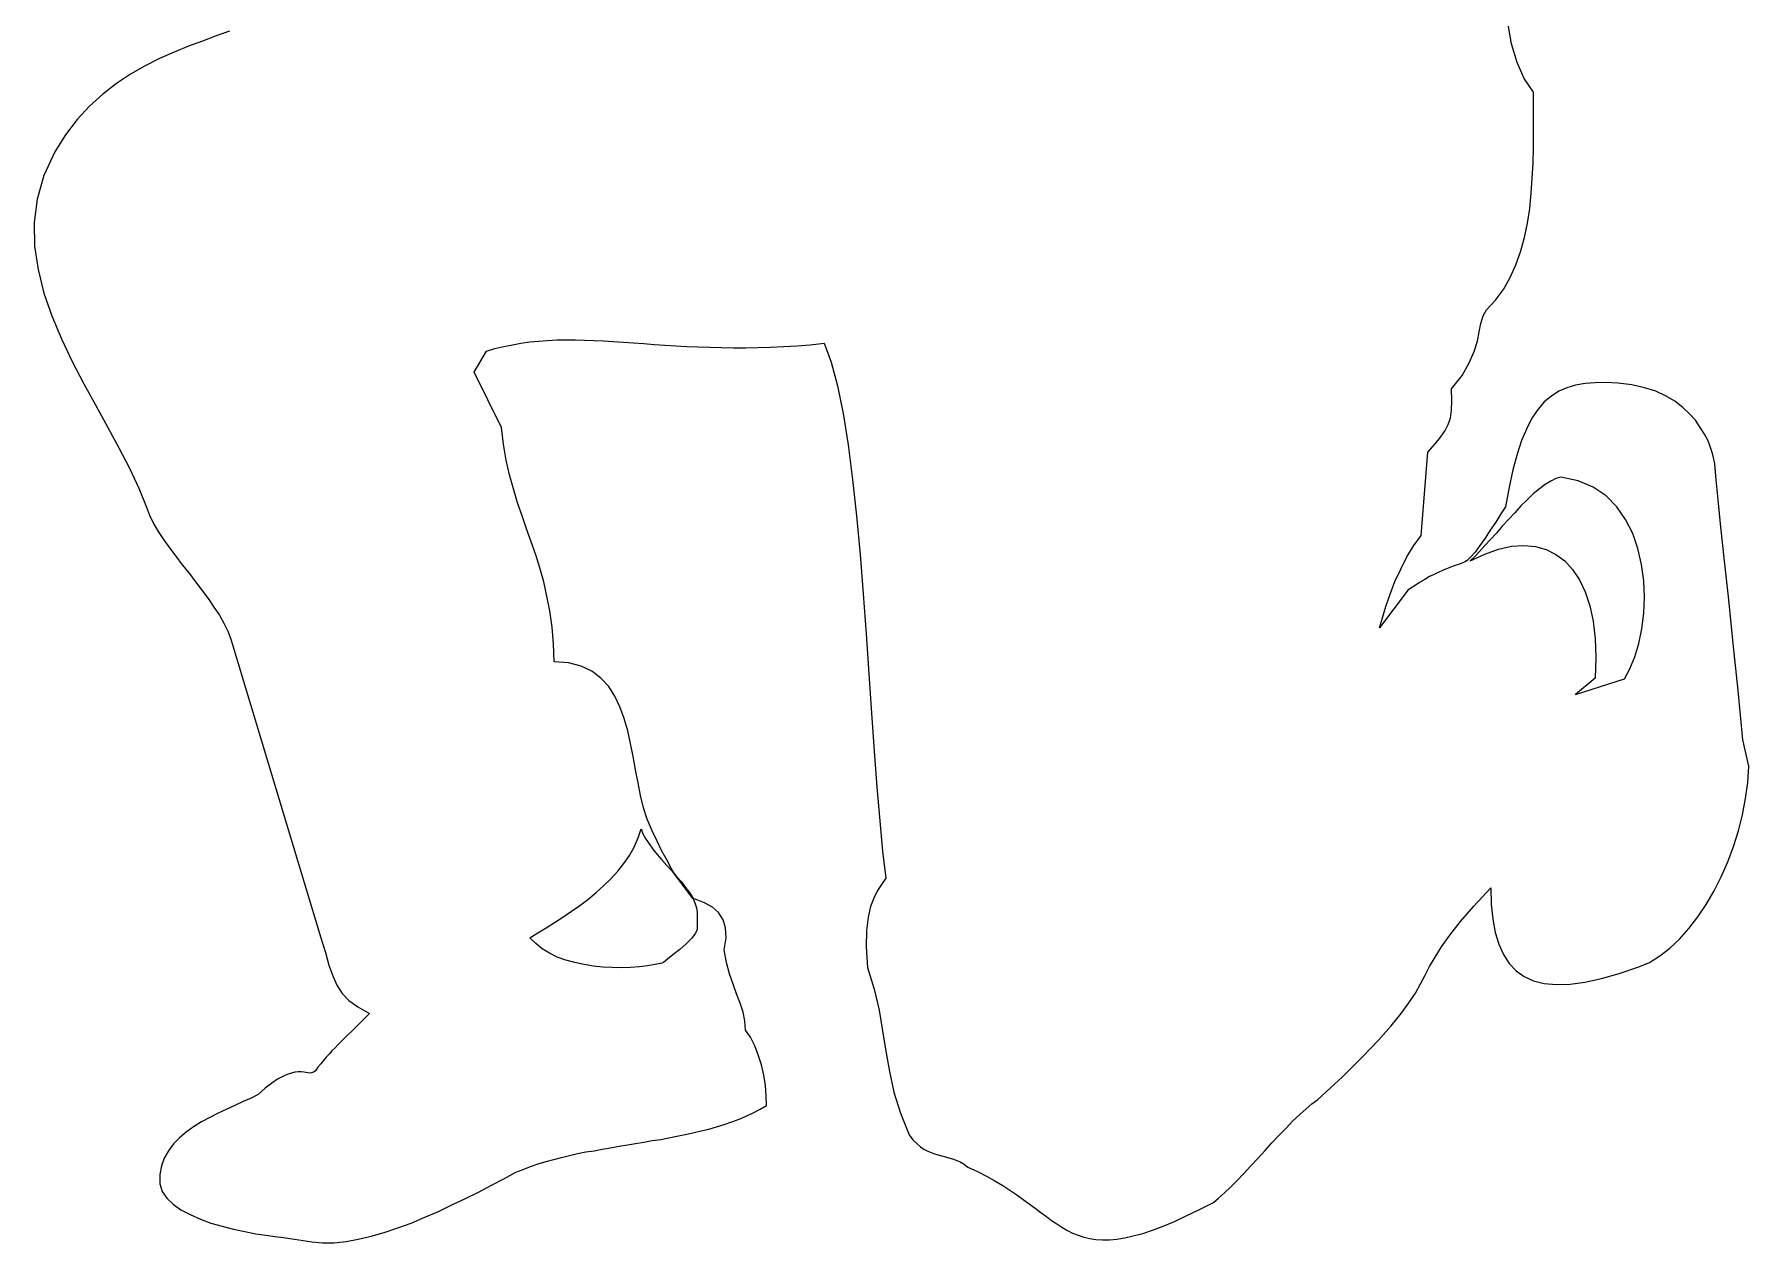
# Model space of a CAD drawing. Header units: millimetres. Extents: x -1628.91 to -1628.03, y 1827.02 to 1828.3.
# Drawn here: x -1628.766 to -1628.032, y 1827.024 to 1827.541 of the extents above; entities that cross this region are included whole.
import ezdxf

# ---------------------------------------------------------------- set-up
doc = ezdxf.new("R2010")
doc.units = ezdxf.units.MM
doc.header["$LTSCALE"] = 10
doc.layers.add('Humanos', color=2, linetype='Continuous')

msp = doc.modelspace()

# ---------------------------------------------------------------- linework, layer by layer
at = {"layer": 'Humanos'}
for p, q in [((-1628.68224, 1827.54279), (-1628.68791, 1827.54072)), ((-1628.13375, 1827.53727), (-1628.13527, 1827.54555)), ((-1628.6998, 1827.5363), (-1628.70588, 1827.53381)), ((-1628.69371, 1827.53851), (-1628.6998, 1827.5363)), ((-1628.68791, 1827.54072), (-1628.69371, 1827.53851)), ((-1628.1314, 1827.52938), (-1628.13375, 1827.53727)), ((-1628.71831, 1827.52787), (-1628.72453, 1827.52441)), ((-1628.71209, 1827.53104), (-1628.71831, 1827.52787)), ((-1628.70588, 1827.53381), (-1628.71209, 1827.53104)), ((-1628.12836, 1827.52248), (-1628.1314, 1827.52938)), ((-1628.73061, 1827.52041), (-1628.73641, 1827.51584)), ((-1628.72453, 1827.52441), (-1628.73061, 1827.52041)), ((-1628.12435, 1827.51667), (-1628.12836, 1827.52248)), ((-1628.73641, 1827.51584), (-1628.74208, 1827.51073)), ((-1628.12435, 1827.51101), (-1628.12435, 1827.51667)), ((-1628.74208, 1827.51073), (-1628.74733, 1827.50493)), ((-1628.12435, 1827.5052), (-1628.12435, 1827.51101)), ((-1628.75231, 1827.49843), (-1628.75687, 1827.49111)), ((-1628.74733, 1827.50493), (-1628.75231, 1827.49843)), ((-1628.12435, 1827.49898), (-1628.12435, 1827.5052)), ((-1628.12435, 1827.49277), (-1628.12435, 1827.49898)), ((-1628.75687, 1827.49111), (-1628.76157, 1827.48102)), ((-1628.12449, 1827.48627), (-1628.12435, 1827.49277)), ((-1628.1249, 1827.47991), (-1628.12449, 1827.48627)), ((-1628.76157, 1827.48102), (-1628.76447, 1827.47093)), ((-1628.12532, 1827.47342), (-1628.1249, 1827.47991)), ((-1628.76447, 1827.47093), (-1628.76571, 1827.46084)), ((-1628.12601, 1827.46692), (-1628.12532, 1827.47342)), ((-1628.12698, 1827.46056), (-1628.12601, 1827.46692)), ((-1628.76571, 1827.46084), (-1628.76558, 1827.45075)), ((-1628.12988, 1827.4484), (-1628.12822, 1827.45448)), ((-1628.12822, 1827.45448), (-1628.12698, 1827.46056)), ((-1628.76558, 1827.45075), (-1628.76405, 1827.4408)), ((-1628.13195, 1827.44274), (-1628.12988, 1827.4484)), ((-1628.76405, 1827.4408), (-1628.76157, 1827.43071)), ((-1628.1343, 1827.43735), (-1628.13195, 1827.44274)), ((-1628.14066, 1827.42767), (-1628.13721, 1827.43223)), ((-1628.13721, 1827.43223), (-1628.1343, 1827.43735)), ((-1628.76157, 1827.43071), (-1628.75825, 1827.4209)), ((-1628.14453, 1827.42353), (-1628.14066, 1827.42767)), ((-1628.75825, 1827.4209), (-1628.75411, 1827.41109)), ((-1628.14757, 1827.41413), (-1628.14688, 1827.41772)), ((-1628.14688, 1827.41772), (-1628.14591, 1827.4209)), ((-1628.14591, 1827.4209), (-1628.14453, 1827.42353)), ((-1628.75411, 1827.41109), (-1628.74954, 1827.40142)), ((-1628.55372, 1827.40985), (-1628.54999, 1827.41012)), ((-1628.54999, 1827.41012), (-1628.54612, 1827.4104)), ((-1628.54612, 1827.4104), (-1628.54225, 1827.41068)), ((-1628.54225, 1827.41068), (-1628.53838, 1827.41068)), ((-1628.53838, 1827.41068), (-1628.53437, 1827.41068)), ((-1628.53437, 1827.41068), (-1628.53037, 1827.41054)), ((-1628.53037, 1827.41054), (-1628.52636, 1827.4104)), ((-1628.52636, 1827.4104), (-1628.52221, 1827.41026)), ((-1628.52221, 1827.41026), (-1628.51793, 1827.40998)), ((-1628.51793, 1827.40998), (-1628.51365, 1827.40971)), ((-1628.14978, 1827.4057), (-1628.1484, 1827.41012)), ((-1628.1484, 1827.41012), (-1628.14757, 1827.41413)), ((-1628.57749, 1827.39686), (-1628.57224, 1827.40584)), ((-1628.57224, 1827.40584), (-1628.56865, 1827.40694)), ((-1628.56865, 1827.40694), (-1628.56492, 1827.40791)), ((-1628.56492, 1827.40791), (-1628.56119, 1827.4086)), ((-1628.56119, 1827.4086), (-1628.55759, 1827.40929)), ((-1628.55759, 1827.40929), (-1628.55372, 1827.40985)), ((-1628.51365, 1827.40971), (-1628.50936, 1827.40943)), ((-1628.50936, 1827.40943), (-1628.50494, 1827.40915)), ((-1628.50494, 1827.40915), (-1628.50052, 1827.40874)), ((-1628.50052, 1827.40874), (-1628.49596, 1827.40846)), ((-1628.49596, 1827.40846), (-1628.49126, 1827.40819)), ((-1628.49126, 1827.40819), (-1628.48656, 1827.40791)), ((-1628.48656, 1827.40791), (-1628.48172, 1827.40764)), ((-1628.48172, 1827.40764), (-1628.47675, 1827.4075)), ((-1628.47675, 1827.4075), (-1628.47177, 1827.40736)), ((-1628.47177, 1827.40736), (-1628.46666, 1827.40722)), ((-1628.46666, 1827.40722), (-1628.46141, 1827.40722)), ((-1628.46141, 1827.40722), (-1628.45616, 1827.40736)), ((-1628.45616, 1827.40736), (-1628.45063, 1827.4075)), ((-1628.45063, 1827.4075), (-1628.4451, 1827.40777)), ((-1628.4451, 1827.40777), (-1628.43944, 1827.40819)), ((-1628.43944, 1827.40819), (-1628.43378, 1827.4086)), ((-1628.43378, 1827.4086), (-1628.42783, 1827.40929)), ((-1628.42783, 1827.40929), (-1628.42479, 1827.40114)), ((-1628.15185, 1827.40086), (-1628.14978, 1827.4057)), ((-1628.74954, 1827.40142), (-1628.74457, 1827.39188)), ((-1628.56589, 1827.37322), (-1628.57749, 1827.39686)), ((-1628.42479, 1827.40114), (-1628.42216, 1827.39105)), ((-1628.15946, 1827.38967), (-1628.15489, 1827.39547)), ((-1628.15489, 1827.39547), (-1628.15185, 1827.40086)), ((-1628.74457, 1827.39188), (-1628.73945, 1827.38262)), ((-1628.42216, 1827.39105), (-1628.41968, 1827.37917)), ((-1628.15931, 1827.38455), (-1628.15946, 1827.38967)), ((-1628.11358, 1827.3887), (-1628.11675, 1827.38663)), ((-1628.11012, 1827.39022), (-1628.11358, 1827.3887)), ((-1628.10639, 1827.39133), (-1628.11012, 1827.39022)), ((-1628.10224, 1827.39202), (-1628.10639, 1827.39133)), ((-1628.09796, 1827.39229), (-1628.10224, 1827.39202)), ((-1628.09326, 1827.39243), (-1628.09796, 1827.39229)), ((-1628.08829, 1827.39216), (-1628.09326, 1827.39243)), ((-1628.08234, 1827.39147), (-1628.08829, 1827.39216)), ((-1628.07695, 1827.39022), (-1628.08234, 1827.39147)), ((-1628.07212, 1827.3887), (-1628.07695, 1827.39022)), ((-1628.06769, 1827.38663), (-1628.07212, 1827.3887)), ((-1628.73945, 1827.38262), (-1628.73434, 1827.3735)), ((-1628.15987, 1827.37723), (-1628.15946, 1827.38055)), ((-1628.15946, 1827.38055), (-1628.15931, 1827.38455)), ((-1628.12242, 1827.38096), (-1628.12505, 1827.37723)), ((-1628.11979, 1827.38414), (-1628.12242, 1827.38096)), ((-1628.11675, 1827.38663), (-1628.11979, 1827.38414)), ((-1628.06396, 1827.38442), (-1628.06769, 1827.38663)), ((-1628.06051, 1827.38179), (-1628.06396, 1827.38442)), ((-1628.05761, 1827.37903), (-1628.06051, 1827.38179)), ((-1628.73434, 1827.3735), (-1628.72951, 1827.36452)), ((-1628.56505, 1827.36604), (-1628.56589, 1827.37322)), ((-1628.41968, 1827.37917), (-1628.41761, 1827.36576)), ((-1628.16222, 1827.37184), (-1628.16084, 1827.37447)), ((-1628.16084, 1827.37447), (-1628.15987, 1827.37723)), ((-1628.12505, 1827.37723), (-1628.12725, 1827.37281)), ((-1628.05512, 1827.37627), (-1628.05761, 1827.37903)), ((-1628.05304, 1827.37322), (-1628.05512, 1827.37627)), ((-1628.05125, 1827.37032), (-1628.05304, 1827.37322)), ((-1628.56381, 1827.35926), (-1628.56505, 1827.36604)), ((-1628.16954, 1827.36258), (-1628.1665, 1827.36618)), ((-1628.1665, 1827.36618), (-1628.16401, 1827.36922)), ((-1628.16401, 1827.36922), (-1628.16222, 1827.37184)), ((-1628.12947, 1827.36769), (-1628.1314, 1827.36175)), ((-1628.12725, 1827.37281), (-1628.12947, 1827.36769)), ((-1628.04973, 1827.36742), (-1628.05125, 1827.37032)), ((-1628.04862, 1827.36465), (-1628.04973, 1827.36742)), ((-1628.72951, 1827.36452), (-1628.72494, 1827.35581)), ((-1628.56243, 1827.35291), (-1628.56381, 1827.35926)), ((-1628.41761, 1827.36576), (-1628.41567, 1827.35098)), ((-1628.17244, 1827.32693), (-1628.16954, 1827.36258)), ((-1628.1314, 1827.36175), (-1628.1332, 1827.35512)), ((-1628.04779, 1827.36203), (-1628.04862, 1827.36465)), ((-1628.04724, 1827.35968), (-1628.04779, 1827.36203)), ((-1628.04683, 1827.35761), (-1628.04724, 1827.35968)), ((-1628.72494, 1827.35581), (-1628.72094, 1827.34724)), ((-1628.56077, 1827.34697), (-1628.56243, 1827.35291)), ((-1628.1332, 1827.35512), (-1628.13486, 1827.34766)), ((-1628.11482, 1827.35139), (-1628.11703, 1827.35028)), ((-1628.11274, 1827.35194), (-1628.11482, 1827.35139)), ((-1628.10528, 1827.35042), (-1628.11274, 1827.35194)), ((-1628.04669, 1827.35581), (-1628.04683, 1827.35761)), ((-1628.04627, 1827.35083), (-1628.04669, 1827.35581)), ((-1628.72094, 1827.34724), (-1628.71776, 1827.33909)), ((-1628.55897, 1827.34102), (-1628.56077, 1827.34697)), ((-1628.41567, 1827.35098), (-1628.41401, 1827.33536)), ((-1628.13486, 1827.34766), (-1628.13637, 1827.33923)), ((-1628.12449, 1827.34475), (-1628.12712, 1827.34227)), ((-1628.12186, 1827.34697), (-1628.12449, 1827.34475)), ((-1628.11938, 1827.34876), (-1628.12186, 1827.34697)), ((-1628.11703, 1827.35028), (-1628.11938, 1827.34876)), ((-1628.09879, 1827.34766), (-1628.10528, 1827.35042)), ((-1628.09326, 1827.34393), (-1628.09879, 1827.34766)), ((-1628.0887, 1827.33923), (-1628.09326, 1827.34393)), ((-1628.04544, 1827.34227), (-1628.04627, 1827.35083)), ((-1628.71776, 1827.33909), (-1628.71638, 1827.33563)), ((-1628.55704, 1827.33536), (-1628.55897, 1827.34102)), ((-1628.13637, 1827.33923), (-1628.13831, 1827.33619)), ((-1628.13237, 1827.33674), (-1628.13513, 1827.33384)), ((-1628.12974, 1827.33964), (-1628.13237, 1827.33674)), ((-1628.12712, 1827.34227), (-1628.12974, 1827.33964)), ((-1628.08497, 1827.33384), (-1628.0887, 1827.33923)), ((-1628.0442, 1827.33052), (-1628.04544, 1827.34227)), ((-1628.71638, 1827.33563), (-1628.71472, 1827.33218)), ((-1628.71472, 1827.33218), (-1628.71265, 1827.32873)), ((-1628.55511, 1827.32983), (-1628.55704, 1827.33536)), ((-1628.55317, 1827.3243), (-1628.55511, 1827.32983)), ((-1628.41401, 1827.33536), (-1628.41249, 1827.31891)), ((-1628.14287, 1827.32928), (-1628.14508, 1827.32582)), ((-1628.14052, 1827.33273), (-1628.14287, 1827.32928)), ((-1628.13831, 1827.33619), (-1628.14052, 1827.33273)), ((-1628.13776, 1827.33093), (-1628.14025, 1827.32804)), ((-1628.13513, 1827.33384), (-1628.13776, 1827.33093)), ((-1628.08193, 1827.32789), (-1628.08497, 1827.33384)), ((-1628.04268, 1827.31615), (-1628.0442, 1827.33052)), ((-1628.71265, 1827.32873), (-1628.71043, 1827.32527)), ((-1628.71043, 1827.32527), (-1628.70781, 1827.32168)), ((-1628.55123, 1827.31877), (-1628.55317, 1827.3243)), ((-1628.17852, 1827.31781), (-1628.17562, 1827.32265)), ((-1628.17562, 1827.32265), (-1628.17244, 1827.32693)), ((-1628.1473, 1827.32265), (-1628.14937, 1827.31988)), ((-1628.14522, 1827.32265), (-1628.14743, 1827.32015)), ((-1628.14508, 1827.32582), (-1628.1473, 1827.32265)), ((-1628.14273, 1827.32527), (-1628.14522, 1827.32265)), ((-1628.14025, 1827.32804), (-1628.14273, 1827.32527)), ((-1628.13941, 1827.32112), (-1628.13375, 1827.32237)), ((-1628.13375, 1827.32237), (-1628.1285, 1827.32265)), ((-1628.1285, 1827.32265), (-1628.12352, 1827.32223)), ((-1628.12352, 1827.32223), (-1628.11897, 1827.32099)), ((-1628.07971, 1827.3214), (-1628.08193, 1827.32789)), ((-1628.70781, 1827.32168), (-1628.70518, 1827.31808)), ((-1628.70518, 1827.31808), (-1628.70242, 1827.31449)), ((-1628.54944, 1827.31311), (-1628.55123, 1827.31877)), ((-1628.41249, 1827.31891), (-1628.41111, 1827.30205)), ((-1628.18115, 1827.31256), (-1628.17852, 1827.31781)), ((-1628.15642, 1827.31463), (-1628.15752, 1827.31422)), ((-1628.15531, 1827.31504), (-1628.15642, 1827.31463)), ((-1628.15434, 1827.31546), (-1628.15531, 1827.31504)), ((-1628.15351, 1827.31587), (-1628.15434, 1827.31546)), ((-1628.15282, 1827.31629), (-1628.15351, 1827.31587)), ((-1628.1513, 1827.31767), (-1628.15282, 1827.31629)), ((-1628.15144, 1827.31615), (-1628.14522, 1827.31905)), ((-1628.1495, 1827.31795), (-1628.15144, 1827.31615)), ((-1628.14937, 1827.31988), (-1628.1513, 1827.31767)), ((-1628.14743, 1827.32015), (-1628.1495, 1827.31795)), ((-1628.14522, 1827.31905), (-1628.13941, 1827.32112)), ((-1628.11897, 1827.32099), (-1628.11482, 1827.31891)), ((-1628.11482, 1827.31891), (-1628.11095, 1827.31615)), ((-1628.11095, 1827.31615), (-1628.10763, 1827.31242)), ((-1628.0782, 1827.31463), (-1628.07971, 1827.3214)), ((-1628.07723, 1827.30758), (-1628.0782, 1827.31463)), ((-1628.04088, 1827.29943), (-1628.04268, 1827.31615)), ((-1628.70242, 1827.31449), (-1628.69952, 1827.3109)), ((-1628.69952, 1827.3109), (-1628.69676, 1827.30717)), ((-1628.54778, 1827.30717), (-1628.54944, 1827.31311)), ((-1628.18571, 1827.30191), (-1628.18364, 1827.3073)), ((-1628.18364, 1827.3073), (-1628.18115, 1827.31256)), ((-1628.17093, 1827.30814), (-1628.17313, 1827.30689)), ((-1628.16885, 1827.30938), (-1628.17093, 1827.30814)), ((-1628.16692, 1827.31034), (-1628.16885, 1827.30938)), ((-1628.16512, 1827.31118), (-1628.16692, 1827.31034)), ((-1628.16332, 1827.312), (-1628.16512, 1827.31118)), ((-1628.16166, 1827.31269), (-1628.16332, 1827.312)), ((-1628.16015, 1827.31325), (-1628.16166, 1827.31269)), ((-1628.15877, 1827.3138), (-1628.16015, 1827.31325)), ((-1628.15752, 1827.31422), (-1628.15877, 1827.3138)), ((-1628.10763, 1827.31242), (-1628.10473, 1827.30799)), ((-1628.10473, 1827.30799), (-1628.10224, 1827.30288)), ((-1628.07695, 1827.30067), (-1628.07723, 1827.30758)), ((-1628.69676, 1827.30717), (-1628.69399, 1827.30357)), ((-1628.69399, 1827.30357), (-1628.69137, 1827.29998)), ((-1628.69137, 1827.29998), (-1628.68887, 1827.29639)), ((-1628.5464, 1827.30109), (-1628.54778, 1827.30717)), ((-1628.54515, 1827.29473), (-1628.5464, 1827.30109)), ((-1628.41111, 1827.30205), (-1628.40987, 1827.28492)), ((-1628.17797, 1827.30371), (-1628.19027, 1827.28754)), ((-1628.18751, 1827.29667), (-1628.18571, 1827.30191)), ((-1628.17548, 1827.30537), (-1628.17797, 1827.30371)), ((-1628.17313, 1827.30689), (-1628.17548, 1827.30537)), ((-1628.10224, 1827.30288), (-1628.10031, 1827.29694)), ((-1628.07723, 1827.29376), (-1628.07695, 1827.30067)), ((-1628.68887, 1827.29639), (-1628.68653, 1827.29293)), ((-1628.68653, 1827.29293), (-1628.68459, 1827.28948)), ((-1628.54418, 1827.28782), (-1628.54515, 1827.29473)), ((-1628.18903, 1827.29182), (-1628.18751, 1827.29667)), ((-1628.10031, 1827.29694), (-1628.09892, 1827.29031)), ((-1628.07806, 1827.28699), (-1628.07723, 1827.29376)), ((-1628.03895, 1827.28077), (-1628.04088, 1827.29943)), ((-1628.68459, 1827.28948), (-1628.68294, 1827.28602)), ((-1628.68294, 1827.28602), (-1628.68169, 1827.28257)), ((-1628.54364, 1827.28063), (-1628.54418, 1827.28782)), ((-1628.19027, 1827.28754), (-1628.18903, 1827.29182)), ((-1628.09892, 1827.29031), (-1628.09796, 1827.28298)), ((-1628.0793, 1827.28077), (-1628.07806, 1827.28699)), ((-1628.68169, 1827.28257), (-1628.64314, 1827.15487)), ((-1628.54336, 1827.27289), (-1628.54364, 1827.28063)), ((-1628.40987, 1827.28492), (-1628.40876, 1827.26778)), ((-1628.09796, 1827.28298), (-1628.09768, 1827.27483)), ((-1628.0811, 1827.27511), (-1628.0793, 1827.28077)), ((-1628.03687, 1827.26073), (-1628.03895, 1827.28077)), ((-1628.53714, 1827.27248), (-1628.54336, 1827.27289)), ((-1628.53175, 1827.2711), (-1628.53714, 1827.27248)), ((-1628.52719, 1827.26888), (-1628.53175, 1827.2711)), ((-1628.09768, 1827.27483), (-1628.09796, 1827.26599)), ((-1628.08317, 1827.26999), (-1628.0811, 1827.27511)), ((-1628.52332, 1827.26599), (-1628.52719, 1827.26888)), ((-1628.52, 1827.26239), (-1628.52332, 1827.26599)), ((-1628.40876, 1827.26778), (-1628.40752, 1827.25092)), ((-1628.09796, 1827.26599), (-1628.10639, 1827.25894)), ((-1628.10639, 1827.25894), (-1628.08552, 1827.26571)), ((-1628.08552, 1827.26571), (-1628.08317, 1827.26999)), ((-1628.51738, 1827.25825), (-1628.52, 1827.26239)), ((-1628.51516, 1827.25368), (-1628.51738, 1827.25825)), ((-1628.0348, 1827.23959), (-1628.03687, 1827.26073)), ((-1628.51337, 1827.24871), (-1628.51516, 1827.25368)), ((-1628.51185, 1827.24346), (-1628.51337, 1827.24871)), ((-1628.40752, 1827.25092), (-1628.40641, 1827.23475)), ((-1628.51061, 1827.23793), (-1628.51185, 1827.24346)), ((-1628.5095, 1827.2324), (-1628.51061, 1827.23793)), ((-1628.40641, 1827.23475), (-1628.4053, 1827.21927)), ((-1628.03232, 1827.22826), (-1628.0348, 1827.23959)), ((-1628.50853, 1827.22674), (-1628.5095, 1827.2324)), ((-1628.50743, 1827.22121), (-1628.50853, 1827.22674)), ((-1628.03273, 1827.22135), (-1628.03232, 1827.22826)), ((-1628.50632, 1827.21568), (-1628.50743, 1827.22121)), ((-1628.4053, 1827.21927), (-1628.40406, 1827.2049)), ((-1628.0337, 1827.21444), (-1628.03273, 1827.22135)), ((-1628.50508, 1827.21043), (-1628.50632, 1827.21568)), ((-1628.03494, 1827.20753), (-1628.0337, 1827.21444)), ((-1628.50356, 1827.2056), (-1628.50508, 1827.21043)), ((-1628.50134, 1827.20062), (-1628.50356, 1827.2056)), ((-1628.40406, 1827.2049), (-1628.40282, 1827.19191)), ((-1628.03674, 1827.20062), (-1628.03494, 1827.20753)), ((-1628.50908, 1827.19371), (-1628.50743, 1827.19758)), ((-1628.50743, 1827.19758), (-1628.50604, 1827.20145)), ((-1628.50604, 1827.20145), (-1628.50535, 1827.19937)), ((-1628.50535, 1827.19937), (-1628.50425, 1827.1973)), ((-1628.50425, 1827.1973), (-1628.50273, 1827.19509)), ((-1628.49927, 1827.1962), (-1628.50134, 1827.20062)), ((-1628.03881, 1827.19398), (-1628.03674, 1827.20062)), ((-1628.51351, 1827.18666), (-1628.51116, 1827.19012)), ((-1628.51116, 1827.19012), (-1628.50908, 1827.19371)), ((-1628.50273, 1827.19509), (-1628.50107, 1827.19274)), ((-1628.50107, 1827.19274), (-1628.49927, 1827.19053)), ((-1628.49734, 1827.19219), (-1628.49927, 1827.1962)), ((-1628.49927, 1827.19053), (-1628.4972, 1827.18818)), ((-1628.49526, 1827.18846), (-1628.49734, 1827.19219)), ((-1628.40282, 1827.19191), (-1628.40144, 1827.18044)), ((-1628.0413, 1827.18735), (-1628.03881, 1827.19398)), ((-1628.51904, 1827.18016), (-1628.51613, 1827.18335)), ((-1628.51613, 1827.18335), (-1628.51351, 1827.18666)), ((-1628.4972, 1827.18818), (-1628.49513, 1827.18583)), ((-1628.49333, 1827.18473), (-1628.49526, 1827.18846)), ((-1628.49513, 1827.18583), (-1628.49305, 1827.18348)), ((-1628.49167, 1827.18196), (-1628.49333, 1827.18473)), ((-1628.49305, 1827.18348), (-1628.49098, 1827.18113)), ((-1628.04406, 1827.181), (-1628.0413, 1827.18735)), ((-1628.52539, 1827.17422), (-1628.52221, 1827.17712)), ((-1628.52221, 1827.17712), (-1628.51904, 1827.18016)), ((-1628.48393, 1827.17173), (-1628.49167, 1827.18196)), ((-1628.49098, 1827.18113), (-1628.48891, 1827.17878)), ((-1628.48891, 1827.17878), (-1628.48711, 1827.17643)), ((-1628.48711, 1827.17643), (-1628.48545, 1827.17422)), ((-1628.40323, 1827.17768), (-1628.40503, 1827.17505)), ((-1628.40144, 1827.18044), (-1628.40323, 1827.17768)), ((-1628.14992, 1827.16842), (-1628.1426, 1827.1763)), ((-1628.1426, 1827.1763), (-1628.14245, 1827.16925)), ((-1628.0471, 1827.17492), (-1628.04406, 1827.181)), ((-1628.5359, 1827.16621), (-1628.5323, 1827.16869)), ((-1628.5323, 1827.16869), (-1628.52885, 1827.17132)), ((-1628.52885, 1827.17132), (-1628.52539, 1827.17422)), ((-1628.48545, 1827.17422), (-1628.48407, 1827.17201)), ((-1628.48407, 1827.17201), (-1628.4831, 1827.1698)), ((-1628.48255, 1827.17132), (-1628.48393, 1827.17173)), ((-1628.4831, 1827.1698), (-1628.48241, 1827.16773)), ((-1628.47896, 1827.1698), (-1628.48255, 1827.17132)), ((-1628.47564, 1827.168), (-1628.47896, 1827.1698)), ((-1628.47301, 1827.16565), (-1628.47564, 1827.168)), ((-1628.40807, 1827.16828), (-1628.40903, 1827.16372)), ((-1628.40655, 1827.17188), (-1628.40807, 1827.16828)), ((-1628.40503, 1827.17505), (-1628.40655, 1827.17188)), ((-1628.15558, 1827.16179), (-1628.14992, 1827.16842)), ((-1628.14245, 1827.16925), (-1628.14176, 1827.16289)), ((-1628.05415, 1827.16386), (-1628.05056, 1827.16911)), ((-1628.05056, 1827.16911), (-1628.0471, 1827.17492)), ((-1628.54681, 1827.15916), (-1628.54322, 1827.16137)), ((-1628.54322, 1827.16137), (-1628.53963, 1827.16372)), ((-1628.53963, 1827.16372), (-1628.5359, 1827.16621)), ((-1628.48241, 1827.16773), (-1628.48214, 1827.16565)), ((-1628.48214, 1827.16565), (-1628.48214, 1827.15847)), ((-1628.47108, 1827.16261), (-1628.47301, 1827.16565)), ((-1628.46998, 1827.15916), (-1628.47108, 1827.16261)), ((-1628.40903, 1827.16372), (-1628.40973, 1827.15806)), ((-1628.16015, 1827.15598), (-1628.15558, 1827.16179)), ((-1628.14176, 1827.16289), (-1628.1408, 1827.15709)), ((-1628.05788, 1827.15888), (-1628.05415, 1827.16386)), ((-1628.64314, 1827.15487), (-1628.6412, 1827.14852)), ((-1628.55372, 1827.15487), (-1628.55027, 1827.15695)), ((-1628.55123, 1827.15239), (-1628.55372, 1827.15487)), ((-1628.55027, 1827.15695), (-1628.54681, 1827.15916)), ((-1628.48449, 1827.15474), (-1628.48683, 1827.15225)), ((-1628.48283, 1827.15681), (-1628.48449, 1827.15474)), ((-1628.48214, 1827.15847), (-1628.48283, 1827.15681)), ((-1628.47053, 1827.14976), (-1628.4697, 1827.15487)), ((-1628.4697, 1827.15487), (-1628.46998, 1827.15916)), ((-1628.40973, 1827.15806), (-1628.40987, 1827.15101)), ((-1628.16374, 1827.15101), (-1628.16015, 1827.15598)), ((-1628.1408, 1827.15709), (-1628.13928, 1827.15211)), ((-1628.06604, 1827.15045), (-1628.06189, 1827.15432)), ((-1628.06189, 1827.15432), (-1628.05788, 1827.15888)), ((-1628.6412, 1827.14852), (-1628.63968, 1827.14313)), ((-1628.54847, 1827.15018), (-1628.55123, 1827.15239)), ((-1628.54529, 1827.14824), (-1628.54847, 1827.15018)), ((-1628.54198, 1827.14658), (-1628.54529, 1827.14824)), ((-1628.53838, 1827.14534), (-1628.54198, 1827.14658)), ((-1628.4925, 1827.14755), (-1628.49485, 1827.14575)), ((-1628.4896, 1827.1499), (-1628.4925, 1827.14755)), ((-1628.48683, 1827.15225), (-1628.4896, 1827.1499)), ((-1628.46957, 1827.14424), (-1628.47053, 1827.14976)), ((-1628.40987, 1827.15101), (-1628.40931, 1827.14216)), ((-1628.16885, 1827.14258), (-1628.1665, 1827.14658)), ((-1628.1665, 1827.14658), (-1628.16374, 1827.15101)), ((-1628.13928, 1827.15211), (-1628.13721, 1827.14769)), ((-1628.13721, 1827.14769), (-1628.13486, 1827.14382)), ((-1628.07474, 1827.14437), (-1628.07032, 1827.14714)), ((-1628.07032, 1827.14714), (-1628.06604, 1827.15045)), ((-1628.63968, 1827.14313), (-1628.63802, 1827.13857)), ((-1628.63802, 1827.13857), (-1628.63622, 1827.13456)), ((-1628.53451, 1827.14424), (-1628.53838, 1827.14534)), ((-1628.53051, 1827.1434), (-1628.53451, 1827.14424)), ((-1628.5265, 1827.14271), (-1628.53051, 1827.1434)), ((-1628.52249, 1827.1423), (-1628.5265, 1827.14271)), ((-1628.51848, 1827.14216), (-1628.52249, 1827.1423)), ((-1628.51447, 1827.14202), (-1628.51848, 1827.14216)), ((-1628.51061, 1827.14216), (-1628.51447, 1827.14202)), ((-1628.50687, 1827.14244), (-1628.51061, 1827.14216)), ((-1628.50342, 1827.14285), (-1628.50687, 1827.14244)), ((-1628.5001, 1827.1434), (-1628.50342, 1827.14285)), ((-1628.4972, 1827.14396), (-1628.5001, 1827.1434)), ((-1628.49651, 1827.14437), (-1628.4972, 1827.14396)), ((-1628.49485, 1827.14575), (-1628.49651, 1827.14437)), ((-1628.46832, 1827.1394), (-1628.46957, 1827.14424)), ((-1628.4668, 1827.13497), (-1628.46832, 1827.1394)), ((-1628.40931, 1827.14216), (-1628.40641, 1827.1329)), ((-1628.17272, 1827.13511), (-1628.17078, 1827.13885)), ((-1628.17078, 1827.13885), (-1628.16885, 1827.14258)), ((-1628.13486, 1827.14382), (-1628.13182, 1827.14078)), ((-1628.13182, 1827.14078), (-1628.12836, 1827.13829)), ((-1628.09533, 1827.13746), (-1628.08773, 1827.13954)), ((-1628.08773, 1827.13954), (-1628.0793, 1827.14244)), ((-1628.0793, 1827.14244), (-1628.07474, 1827.14437)), ((-1628.63622, 1827.13456), (-1628.63401, 1827.13111)), ((-1628.46528, 1827.13083), (-1628.4668, 1827.13497)), ((-1628.40641, 1827.1329), (-1628.40434, 1827.12392)), ((-1628.1777, 1827.1271), (-1628.17493, 1827.13124)), ((-1628.17493, 1827.13124), (-1628.17272, 1827.13511)), ((-1628.12836, 1827.13829), (-1628.12435, 1827.1365)), ((-1628.12435, 1827.1365), (-1628.11979, 1827.13539)), ((-1628.11979, 1827.13539), (-1628.11454, 1827.13484)), ((-1628.11454, 1827.13484), (-1628.10874, 1827.13497)), ((-1628.10874, 1827.13497), (-1628.10238, 1827.13594)), ((-1628.10238, 1827.13594), (-1628.09533, 1827.13746)), ((-1628.63401, 1827.13111), (-1628.63111, 1827.12807)), ((-1628.63111, 1827.12807), (-1628.62724, 1827.1253)), ((-1628.62724, 1827.1253), (-1628.62227, 1827.12254)), ((-1628.46376, 1827.12696), (-1628.46528, 1827.13083)), ((-1628.46252, 1827.12309), (-1628.46376, 1827.12696)), ((-1628.40434, 1827.12392), (-1628.40282, 1827.11507)), ((-1628.18101, 1827.12254), (-1628.1777, 1827.1271)), ((-1628.62821, 1827.1166), (-1628.62987, 1827.11494)), ((-1628.62628, 1827.11853), (-1628.62821, 1827.1166)), ((-1628.62434, 1827.12046), (-1628.62628, 1827.11853)), ((-1628.62227, 1827.12254), (-1628.62434, 1827.12046)), ((-1628.46169, 1827.11936), (-1628.46252, 1827.12309)), ((-1628.46141, 1827.11535), (-1628.46169, 1827.11936)), ((-1628.19068, 1827.11107), (-1628.18529, 1827.11715)), ((-1628.18529, 1827.11715), (-1628.18101, 1827.12254)), ((-1628.63443, 1827.11051), (-1628.63581, 1827.10913)), ((-1628.63305, 1827.1119), (-1628.63443, 1827.11051)), ((-1628.63152, 1827.11342), (-1628.63305, 1827.1119)), ((-1628.62987, 1827.11494), (-1628.63152, 1827.11342)), ((-1628.45934, 1827.11231), (-1628.46141, 1827.11535)), ((-1628.45754, 1827.10872), (-1628.45934, 1827.11231)), ((-1628.40282, 1827.11507), (-1628.40144, 1827.10637)), ((-1628.1976, 1827.10388), (-1628.19068, 1827.11107)), ((-1628.64203, 1827.10236), (-1628.64314, 1827.10098)), ((-1628.64079, 1827.10374), (-1628.64203, 1827.10236)), ((-1628.63954, 1827.10512), (-1628.64079, 1827.10374)), ((-1628.63844, 1827.10651), (-1628.63954, 1827.10512)), ((-1628.63706, 1827.10775), (-1628.63844, 1827.10651)), ((-1628.63581, 1827.10913), (-1628.63706, 1827.10775)), ((-1628.45602, 1827.10485), (-1628.45754, 1827.10872)), ((-1628.45464, 1827.10056), (-1628.45602, 1827.10485)), ((-1628.40144, 1827.10637), (-1628.39991, 1827.09766)), ((-1628.20616, 1827.09545), (-1628.1976, 1827.10388)), ((-1628.65944, 1827.09559), (-1628.66165, 1827.09434)), ((-1628.6575, 1827.09642), (-1628.65944, 1827.09559)), ((-1628.65571, 1827.09697), (-1628.6575, 1827.09642)), ((-1628.65419, 1827.09739), (-1628.65571, 1827.09697)), ((-1628.65281, 1827.09752), (-1628.65419, 1827.09739)), ((-1628.65157, 1827.09752), (-1628.65281, 1827.09752)), ((-1628.65046, 1827.09739), (-1628.65157, 1827.09752)), ((-1628.64949, 1827.09725), (-1628.65046, 1827.09739)), ((-1628.64866, 1827.09711), (-1628.64949, 1827.09725)), ((-1628.64783, 1827.09697), (-1628.64866, 1827.09711)), ((-1628.64714, 1827.09711), (-1628.64783, 1827.09697)), ((-1628.64631, 1827.09739), (-1628.64714, 1827.09711)), ((-1628.64562, 1827.0978), (-1628.64631, 1827.09739)), ((-1628.64438, 1827.09946), (-1628.64562, 1827.0978)), ((-1628.64314, 1827.10098), (-1628.64438, 1827.09946)), ((-1628.45368, 1827.09614), (-1628.45464, 1827.10056)), ((-1628.45298, 1827.09172), (-1628.45368, 1827.09614)), ((-1628.39991, 1827.09766), (-1628.39798, 1827.08882)), ((-1628.21666, 1827.08564), (-1628.20616, 1827.09545)), ((-1628.66994, 1827.08785), (-1628.67298, 1827.08633)), ((-1628.6669, 1827.09048), (-1628.66994, 1827.08785)), ((-1628.66414, 1827.09269), (-1628.6669, 1827.09048)), ((-1628.66165, 1827.09434), (-1628.66414, 1827.09269)), ((-1628.45257, 1827.0873), (-1628.45298, 1827.09172)), ((-1628.45243, 1827.08315), (-1628.45257, 1827.0873)), ((-1628.39798, 1827.08882), (-1628.39522, 1827.07983)), ((-1628.68335, 1827.08149), (-1628.68708, 1827.07983)), ((-1628.6799, 1827.08315), (-1628.68335, 1827.08149)), ((-1628.6763, 1827.08481), (-1628.6799, 1827.08315)), ((-1628.67298, 1827.08633), (-1628.6763, 1827.08481)), ((-1628.46114, 1827.07859), (-1628.45823, 1827.07997)), ((-1628.45823, 1827.07997), (-1628.45519, 1827.08149)), ((-1628.45519, 1827.08149), (-1628.45243, 1827.08315)), ((-1628.2244, 1827.07928), (-1628.22164, 1827.08177)), ((-1628.22164, 1827.08177), (-1628.21916, 1827.08384)), ((-1628.21916, 1827.08384), (-1628.21666, 1827.08564)), ((-1628.69758, 1827.07403), (-1628.70076, 1827.07168)), ((-1628.69413, 1827.0761), (-1628.69758, 1827.07403)), ((-1628.69067, 1827.07804), (-1628.69413, 1827.0761)), ((-1628.68708, 1827.07983), (-1628.69067, 1827.07804)), ((-1628.48048, 1827.07223), (-1628.47716, 1827.07306)), ((-1628.47716, 1827.07306), (-1628.47384, 1827.07403)), ((-1628.47384, 1827.07403), (-1628.47053, 1827.075)), ((-1628.47053, 1827.075), (-1628.46735, 1827.0761)), ((-1628.46735, 1827.0761), (-1628.46418, 1827.07735)), ((-1628.46418, 1827.07735), (-1628.46114, 1827.07859)), ((-1628.39522, 1827.07983), (-1628.39148, 1827.07058)), ((-1628.23325, 1827.07044), (-1628.23021, 1827.07348)), ((-1628.23021, 1827.07348), (-1628.22731, 1827.07652)), ((-1628.22731, 1827.07652), (-1628.2244, 1827.07928)), ((-1628.70615, 1827.0667), (-1628.70836, 1827.0638)), ((-1628.70366, 1827.06933), (-1628.70615, 1827.0667)), ((-1628.70076, 1827.07168), (-1628.70366, 1827.06933)), ((-1628.51917, 1827.06505), (-1628.51558, 1827.06574)), ((-1628.51558, 1827.06574), (-1628.51199, 1827.06629)), ((-1628.51199, 1827.06629), (-1628.50853, 1827.06684)), ((-1628.50853, 1827.06684), (-1628.50494, 1827.0674)), ((-1628.50494, 1827.0674), (-1628.50134, 1827.06809)), ((-1628.50134, 1827.06809), (-1628.49775, 1827.06864)), ((-1628.49775, 1827.06864), (-1628.4943, 1827.06933)), ((-1628.4943, 1827.06933), (-1628.49084, 1827.07002)), ((-1628.49084, 1827.07002), (-1628.48725, 1827.07071)), ((-1628.48725, 1827.07071), (-1628.48393, 1827.0714)), ((-1628.48393, 1827.0714), (-1628.48048, 1827.07223)), ((-1628.39148, 1827.07058), (-1628.38983, 1827.0685)), ((-1628.38983, 1827.0685), (-1628.38817, 1827.06684)), ((-1628.38817, 1827.06684), (-1628.38665, 1827.06546)), ((-1628.38665, 1827.06546), (-1628.38513, 1827.0645)), ((-1628.23933, 1827.0638), (-1628.23629, 1827.06712)), ((-1628.23629, 1827.06712), (-1628.23325, 1827.07044)), ((-1628.71016, 1827.06062), (-1628.71127, 1827.05731)), ((-1628.70836, 1827.0638), (-1628.71016, 1827.06062)), ((-1628.55345, 1827.05703), (-1628.55013, 1827.05814)), ((-1628.55013, 1827.05814), (-1628.54681, 1827.05911)), ((-1628.54681, 1827.05911), (-1628.54349, 1827.06007)), ((-1628.54349, 1827.06007), (-1628.54018, 1827.0609)), ((-1628.54018, 1827.0609), (-1628.53672, 1827.06173)), ((-1628.53672, 1827.06173), (-1628.53327, 1827.06256)), ((-1628.53327, 1827.06256), (-1628.52982, 1827.06325)), ((-1628.52982, 1827.06325), (-1628.52622, 1827.0638)), ((-1628.52622, 1827.0638), (-1628.52277, 1827.0645)), ((-1628.52277, 1827.0645), (-1628.51917, 1827.06505)), ((-1628.38513, 1827.0645), (-1628.38347, 1827.06353)), ((-1628.38347, 1827.06353), (-1628.38209, 1827.06297)), ((-1628.38209, 1827.06297), (-1628.38057, 1827.06242)), ((-1628.38057, 1827.06242), (-1628.37905, 1827.06201)), ((-1628.37905, 1827.06201), (-1628.37753, 1827.06159)), ((-1628.37753, 1827.06159), (-1628.37601, 1827.06118)), ((-1628.37601, 1827.06118), (-1628.37449, 1827.06076)), ((-1628.37449, 1827.06076), (-1628.37297, 1827.06035)), ((-1628.37297, 1827.06035), (-1628.37131, 1827.0598)), ((-1628.37131, 1827.0598), (-1628.36965, 1827.05897)), ((-1628.36965, 1827.05897), (-1628.36799, 1827.058)), ((-1628.36799, 1827.058), (-1628.36633, 1827.05676)), ((-1628.24541, 1827.05717), (-1628.24237, 1827.06049)), ((-1628.24237, 1827.06049), (-1628.23933, 1827.0638)), ((-1628.71127, 1827.05731), (-1628.71196, 1827.05358)), ((-1628.71196, 1827.05358), (-1628.71196, 1827.04957)), ((-1628.57017, 1827.04902), (-1628.56478, 1827.05178)), ((-1628.56478, 1827.05178), (-1628.55966, 1827.05454)), ((-1628.55966, 1827.05454), (-1628.55662, 1827.05579)), ((-1628.55662, 1827.05579), (-1628.55345, 1827.05703)), ((-1628.36633, 1827.05676), (-1628.36219, 1827.05482)), ((-1628.36219, 1827.05482), (-1628.35832, 1827.05288)), ((-1628.35832, 1827.05288), (-1628.35486, 1827.05095)), ((-1628.35486, 1827.05095), (-1628.35141, 1827.04888)), ((-1628.25398, 1827.04819), (-1628.25122, 1827.05095)), ((-1628.25122, 1827.05095), (-1628.24831, 1827.05399)), ((-1628.24831, 1827.05399), (-1628.24541, 1827.05717)), ((-1628.71196, 1827.04957), (-1628.71099, 1827.04639)), ((-1628.71099, 1827.04639), (-1628.70905, 1827.04349)), ((-1628.70905, 1827.04349), (-1628.70629, 1827.04086)), ((-1628.58703, 1827.04059), (-1628.58122, 1827.04335)), ((-1628.58122, 1827.04335), (-1628.5757, 1827.04611)), ((-1628.5757, 1827.04611), (-1628.57017, 1827.04902)), ((-1628.35141, 1827.04888), (-1628.34837, 1827.04694)), ((-1628.34837, 1827.04694), (-1628.34547, 1827.04487)), ((-1628.34547, 1827.04487), (-1628.3427, 1827.04294)), ((-1628.26131, 1827.04169), (-1628.25909, 1827.04349)), ((-1628.25909, 1827.04349), (-1628.25661, 1827.0457)), ((-1628.25661, 1827.0457), (-1628.25398, 1827.04819)), ((-1628.70629, 1827.04086), (-1628.70297, 1827.03851)), ((-1628.70297, 1827.03851), (-1628.6991, 1827.03644)), ((-1628.6991, 1827.03644), (-1628.69468, 1827.03451)), ((-1628.59864, 1827.03533), (-1628.59283, 1827.03782)), ((-1628.59283, 1827.03782), (-1628.58703, 1827.04059)), ((-1628.3427, 1827.04294), (-1628.34008, 1827.041)), ((-1628.34008, 1827.041), (-1628.33759, 1827.03921)), ((-1628.33759, 1827.03921), (-1628.3351, 1827.03741)), ((-1628.3351, 1827.03741), (-1628.33275, 1827.03561)), ((-1628.27802, 1827.03354), (-1628.27291, 1827.03589)), ((-1628.27291, 1827.03589), (-1628.26725, 1827.03865)), ((-1628.26725, 1827.03865), (-1628.26131, 1827.04169)), ((-1628.69468, 1827.03451), (-1628.69012, 1827.03285)), ((-1628.69012, 1827.03285), (-1628.68528, 1827.03147)), ((-1628.68528, 1827.03147), (-1628.68044, 1827.03022)), ((-1628.68044, 1827.03022), (-1628.67561, 1827.02925)), ((-1628.67561, 1827.02925), (-1628.67091, 1827.02829)), ((-1628.62158, 1827.02718), (-1628.61605, 1827.02884)), ((-1628.61605, 1827.02884), (-1628.61024, 1827.03078)), ((-1628.61024, 1827.03078), (-1628.60444, 1827.03285)), ((-1628.60444, 1827.03285), (-1628.59864, 1827.03533)), ((-1628.33275, 1827.03561), (-1628.33054, 1827.03395)), ((-1628.33054, 1827.03395), (-1628.32833, 1827.03243)), ((-1628.32833, 1827.03243), (-1628.32612, 1827.03105)), ((-1628.32612, 1827.03105), (-1628.32377, 1827.02967)), ((-1628.32377, 1827.02967), (-1628.32156, 1827.02856)), ((-1628.32156, 1827.02856), (-1628.31921, 1827.02759)), ((-1628.29157, 1827.02843), (-1628.28742, 1827.02981)), ((-1628.28742, 1827.02981), (-1628.28286, 1827.03147)), ((-1628.28286, 1827.03147), (-1628.27802, 1827.03354)), ((-1628.67091, 1827.02829), (-1628.66663, 1827.02759)), ((-1628.66663, 1827.02759), (-1628.66262, 1827.02704)), ((-1628.66262, 1827.02704), (-1628.65916, 1827.02663)), ((-1628.65916, 1827.02663), (-1628.6564, 1827.02621)), ((-1628.6564, 1827.02621), (-1628.65433, 1827.02594)), ((-1628.65433, 1827.02594), (-1628.647, 1827.02483)), ((-1628.647, 1827.02483), (-1628.64244, 1827.02442)), ((-1628.64244, 1827.02442), (-1628.63747, 1827.02442)), ((-1628.63747, 1827.02442), (-1628.63236, 1827.02497)), ((-1628.63236, 1827.02497), (-1628.6271, 1827.02594)), ((-1628.6271, 1827.02594), (-1628.62158, 1827.02718)), ((-1628.31921, 1827.02759), (-1628.31672, 1827.02677)), ((-1628.31672, 1827.02677), (-1628.31423, 1827.02621)), ((-1628.31423, 1827.02621), (-1628.31161, 1827.0258)), ((-1628.31161, 1827.0258), (-1628.30871, 1827.02566)), ((-1628.30871, 1827.02566), (-1628.3058, 1827.02566)), ((-1628.3058, 1827.02566), (-1628.30262, 1827.02594)), ((-1628.30262, 1827.02594), (-1628.29917, 1827.02649)), ((-1628.29917, 1827.02649), (-1628.29558, 1827.02732)), ((-1628.29558, 1827.02732), (-1628.29157, 1827.02843))]:
    msp.add_line(p, q, dxfattribs=at)

doc.saveas('drawing.dxf')
